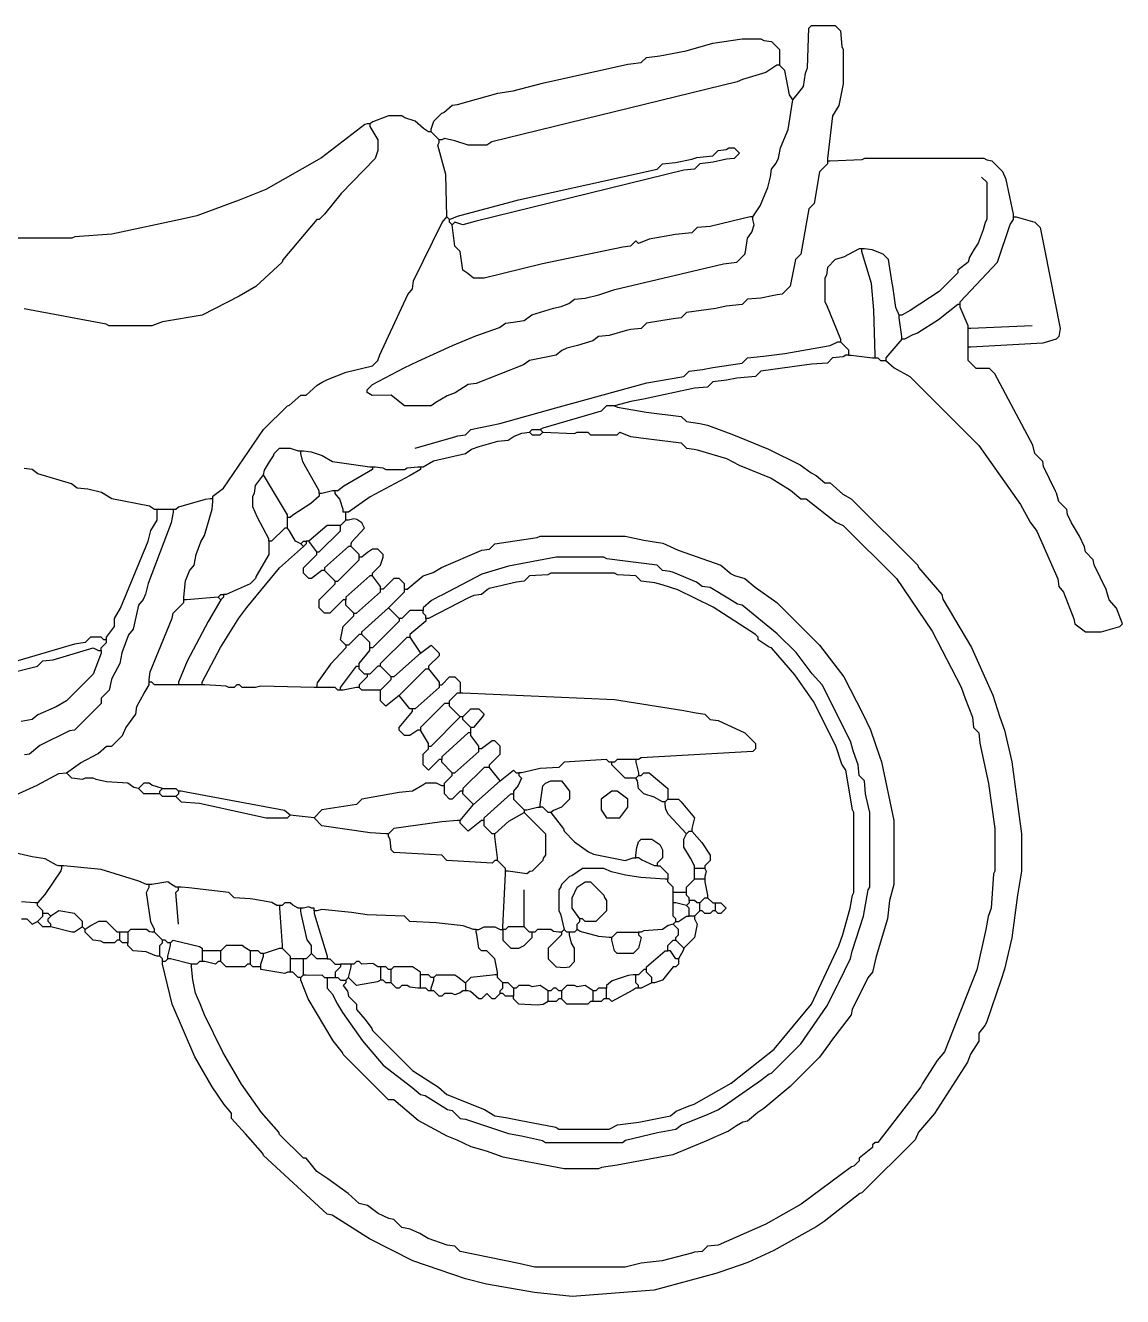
# Model space of a CAD drawing. Header units: millimetres. Extents: x 0.9 to 72.5, y 0.8 to 49.4.
# Drawn here: x 44.53 to 72.47, y 1.22 to 33.6 of the extents above; entities that cross this region are included whole.
import ezdxf

# ---------------------------------------------------------------- set-up
doc = ezdxf.new("R2010")
doc.units = ezdxf.units.MM
doc.layers.add('Default', color=3, linetype='Continuous')

msp = doc.modelspace()

# ---------------------------------------------------------------- linework, layer by layer
at = {"layer": 'Default'}
for points in [[(63.059733, 28.718933), (63.249387, 28.99664), (63.442227, 29.469976), (63.509961, 29.74091), (63.533867, 29.938133), (63.653703, 30.084021), (63.711015, 30.214277), (63.763118, 30.47479), (63.960587, 30.94736), (64.075733, 31.6992), (64.195569, 31.845087), (64.346667, 32.037867), (64.400853, 32.383307), (64.450507, 32.513977), (64.482133, 33.528), (64.549867, 33.595733), (65.159467, 33.595733), (65.294933, 33.460267), (65.323381, 33.057931), (65.362667, 32.986133), (65.362667, 32.1056), (65.24752, 31.55696), (65.091733, 31.2928), (64.956267, 30.209067), (64.956267, 30.141333), (64.956267, 30.0736), (64.753067, 29.8704), (64.6176, 29.0576), (64.482133, 28.922133), (64.278933, 27.770667), (64.143467, 27.6352), (64.008, 26.957867), (63.8048, 26.754667), (63.676107, 26.734347), (63.59639, 26.712985), (63.258357, 26.646659), (62.924267, 26.6192), (62.7888, 26.483733), (62.37719, 26.442051), (62.116677, 26.389949), (61.3664, 26.280533), (61.230933, 26.145067), (61.03371, 26.121161), (60.3504, 26.0096), (60.214933, 25.874133), (59.94921, 25.848082), (59.87029, 25.830306), (59.396923, 25.696985), (59.1312, 25.670933), (58.982187, 25.56256), (58.59531, 25.443827), (58.324376, 25.376094), (58.193354, 25.316636), (58.047467, 25.1968), (57.370133, 25.061333), (57.22112, 24.95296), (56.00949, 24.475639), (55.812267, 24.451733), (55.480373, 24.234987), (55.277173, 24.16048), (54.989046, 23.993231), (54.864, 23.909867), (54.186667, 23.909867), (54.11216, 23.964053), (53.848, 24.1808), (53.367093, 24.167253), (53.2384, 24.248533), (53.2384, 24.316267), (53.373867, 24.451733), (54.179893, 24.878453), (54.535754, 25.045703), (55.41264, 25.447413), (56.008693, 25.691253), (56.61152, 25.901227), (56.760533, 26.0096), (56.957757, 26.033506), (57.234667, 26.077333), (57.431093, 26.226347), (57.98571, 26.392094), (58.176957, 26.439906), (58.372587, 26.510827), (58.5216, 26.6192), (58.787323, 26.645251), (59.137973, 26.734347), (59.544373, 26.869813), (62.309456, 27.525785), (62.653333, 27.567467), (62.856533, 27.770667), (62.87008, 27.831627), (62.924267, 28.177067), (63.03264, 28.32608), (63.0936, 28.515733), (63.059733, 28.6512), (63.059733, 28.718933), (62.992, 28.718933), (62.782027, 28.67152), (61.971423, 28.475459), (61.637333, 28.448), (61.501867, 28.312533), (61.090256, 28.270851), (60.42271, 28.149607), (60.1472, 28.0416), (60.079467, 28.109333), (59.944, 27.973867), (59.746776, 27.949961), (57.70359, 27.525785), (56.218667, 27.161067), (55.947733, 27.161067), (55.801846, 27.280903), (55.6768, 27.364267), (55.663253, 27.425227), (55.609067, 27.8384), (55.4736, 27.973867), (55.405867, 28.515733), (55.338133, 28.583467), (55.338133, 28.6512), (55.53456, 28.739253), (56.901976, 29.101427), (57.093224, 29.149239), (60.621333, 29.938133), (60.7568, 30.0736), (61.09089, 30.101059), (61.50864, 30.188747), (61.63056, 30.229387), (62.043733, 30.2768), (62.1792, 30.412267), (62.376424, 30.436173), (62.450133, 30.48), (62.5856, 30.48), (62.721067, 30.344533), (62.5856, 30.209067), (62.388376, 30.185161), (62.048944, 30.115282), (61.705067, 30.0736), (61.5696, 29.938133), (61.303877, 29.912082), (56.010256, 28.609518), (55.6768, 28.515733), (55.4736, 28.583467), (55.405867, 28.515733)], [(54.864, 30.8864), (54.864, 30.954133), (54.931733, 31.157333), (55.134933, 31.360533), (55.190475, 31.376789), (55.405867, 31.563733), (55.53456, 31.584053), (56.561397, 31.873952), (56.959669, 31.930848), (57.702027, 32.12592), (59.87169, 32.607193), (59.94921, 32.621415), (60.214933, 32.647467), (60.3504, 32.782933), (60.694277, 32.824615), (61.361823, 32.945859), (62.037757, 33.145506), (62.7888, 33.257067), (63.262933, 33.257067), (63.336643, 33.213239), (63.533867, 33.189333), (63.737067, 32.986133), (63.737067, 32.647467), (63.737067, 32.579733), (63.669333, 32.579733), (63.386208, 32.392789), (62.794776, 32.217161), (62.660107, 32.159787), (56.415093, 30.629013), (56.2864, 30.547733), (55.812267, 30.547733), (55.467624, 30.659294), (55.202667, 30.717067), (55.134933, 30.6832), (55.0672, 30.6832)], [(64.075733, 31.6992), (63.994453, 31.827893), (63.872533, 32.444267), (63.737067, 32.579733)], [(49.309867, 21.5392), (49.309867, 21.606933), (49.5808, 21.810133), (50.5968, 23.300267), (51.2064, 23.909867), (51.260917, 23.926387), (51.545067, 24.1808), (51.680533, 24.1808), (51.964683, 24.435213), (52.093707, 24.50592), (52.229173, 24.573653), (52.70251, 24.766494), (53.373867, 24.925867), (53.509333, 25.061333), (53.556747, 25.203573), (54.270031, 26.744246), (54.389867, 26.890133), (54.413773, 27.087357), (55.150564, 28.573046), (55.2704, 28.718933), (55.238635, 29.800798), (55.033333, 30.547733), (55.0672, 30.615467), (55.0672, 30.6832), (54.864, 30.8864), (54.796267, 30.8864), (54.672992, 30.970389), (54.4576, 31.157333), (54.19344, 31.238613), (54.118933, 31.2928), (53.780267, 31.2928), (53.38064, 31.137013), (53.306133, 31.0896), (53.2384, 31.0896), (53.181087, 31.073969), (52.074741, 30.225323), (50.65776, 29.416587), (49.980427, 29.145653), (48.898256, 28.744985), (48.558027, 28.67152), (46.733902, 28.276269), (45.789831, 28.213331), (45.72, 28.177067), (44.162133, 28.177067)], [(53.306133, 31.0896), (53.306133, 31.021867), (53.509333, 30.6832), (53.509333, 30.412267), (53.4416, 30.209067), (52.577954, 29.312853), (52.154667, 28.786667), (52.0192, 28.6512), (51.951467, 28.6512), (51.087454, 27.621984), (51.070933, 27.567467), (50.404021, 26.942236), (49.980427, 26.70048), (49.038933, 26.2128), (48.026237, 26.047597), (47.752, 25.941867), (46.668267, 25.941867), (46.594557, 25.985694), (44.504447, 26.377444)], [(69.6976, 28.718933), (69.6976, 28.786667), (69.507947, 29.673973), (69.426667, 29.8704), (69.155733, 30.141333), (69.02704, 30.161653), (68.952533, 30.209067), (65.904533, 30.209067), (65.834409, 30.172411), (65.024, 30.141333), (64.956267, 30.141333)], [(68.8848, 29.734933), (69.020267, 29.599467), (69.020267, 28.6512), (68.976439, 28.57749), (68.928627, 28.386243), (68.801436, 28.052021), (68.697231, 27.895713), (68.573227, 27.689387), (68.546133, 27.567467), (68.2752, 27.364267), (68.2752, 27.296533), (67.801067, 26.8224), (67.066421, 26.332636), (66.8528, 26.2128), (66.785067, 26.2128)], [(55.338133, 28.6512), (55.2704, 28.718933)], [(68.342933, 26.483733), (68.342933, 26.551467), (69.2912, 27.567467), (69.61632, 28.522507), (69.6976, 28.6512), (69.6976, 28.718933), (69.765333, 28.718933), (70.239467, 28.583467), (70.374933, 28.448), (70.484349, 27.900923), (70.882933, 25.874133), (70.849067, 25.670933), (70.781333, 25.6032), (70.440569, 25.499202), (68.613867, 25.4), (68.546133, 25.4)], [(66.175467, 25.129067), (66.175467, 25.1968), (66.14358, 26.346495), (66.077555, 27.022582), (65.880627, 27.696957), (65.8368, 27.8384), (65.8368, 27.906133), (65.769067, 27.906133), (65.36944, 27.689387), (65.159467, 27.6352), (64.956267, 27.432), (64.932361, 27.234776), (64.888533, 27.161067), (64.888533, 26.551467), (64.932361, 26.477757), (65.294933, 25.6032), (65.294933, 25.535467)], [(66.8528, 25.6032), (66.8528, 25.670933), (66.785067, 26.145067), (66.785067, 26.2128), (66.697013, 26.409227), (66.620423, 26.954219), (66.610315, 27.029664), (66.514133, 27.6352), (66.378667, 27.770667), (66.101757, 27.882227), (65.904533, 27.906133), (65.8368, 27.906133)], [(65.498133, 25.1968), (65.565867, 25.1968), (66.107733, 25.129067), (66.175467, 25.129067), (66.2432, 25.129067), (66.310933, 25.061333), (66.378667, 25.061333), (66.4464, 25.061333), (66.661792, 24.874389), (67.056, 24.654933), (68.817067, 22.893867), (69.873707, 21.390187), (70.120256, 20.941792), (70.290944, 20.714208), (70.825161, 19.501224), (70.849067, 19.304), (70.968903, 19.158113), (71.235147, 18.484427), (71.255467, 18.355733), (71.5264, 18.152533), (71.9328, 18.152533), (72.406933, 18.288), (72.474667, 18.355733), (72.322944, 18.749941), (72.136, 18.965333), (72.05472, 19.229493), (71.74992, 19.85264), (71.7296, 19.981333), (71.5264, 20.184533), (71.50608, 20.313227), (71.377387, 20.58416), (71.174187, 20.922827), (71.072587, 21.139573), (71.052267, 21.268267), (70.849067, 21.471467), (70.79488, 21.68144), (70.767787, 21.735627), (70.462987, 22.358773), (70.442667, 22.487467), (70.239467, 22.690667), (70.18528, 22.90064), (69.223467, 24.722667), (69.088, 24.858133), (68.749333, 24.858133), (68.546133, 25.061333), (68.546133, 25.332267), (68.546133, 25.4), (68.546133, 25.467733), (68.546133, 25.8064), (68.546133, 25.874133), (68.546133, 25.941867), (68.342933, 26.416), (68.342933, 26.483733), (68.2752, 26.483733), (67.788875, 26.093589), (67.252427, 25.758987), (67.130507, 25.718347), (66.920533, 25.6032), (66.8528, 25.6032), (66.4464, 25.129067), (66.4464, 25.061333)], [(70.171733, 25.941867), (68.613867, 25.874133), (68.546133, 25.874133)], [(54.4576, 22.826133), (54.72176, 22.907413), (55.467624, 23.120973), (55.54731, 23.140894), (55.744533, 23.1648), (55.88, 23.300267), (56.61909, 23.459639), (58.040693, 23.85568), (60.35561, 24.493415), (61.298667, 24.654933), (61.434133, 24.7904), (61.77801, 24.832082), (62.038523, 24.884185), (62.7888, 24.9936), (62.924267, 25.129067), (63.334314, 25.167623), (63.87711, 25.237074), (65.030773, 25.447413), (65.2272, 25.535467), (65.294933, 25.535467), (65.498133, 25.332267), (65.498133, 25.264533), (65.498133, 25.1968), (65.4304, 25.1968), (65.357456, 25.155118), (65.091733, 25.129067), (64.956267, 24.9936), (64.553931, 24.965152), (63.262933, 24.7904), (63.127467, 24.654933), (62.648123, 24.613251), (62.38761, 24.561149), (62.043733, 24.519467), (61.908267, 24.384), (61.574177, 24.356541), (61.495093, 24.336587), (60.27809, 24.072793), (59.948577, 24.017874), (59.5376, 23.909867), (59.60991, 23.869593), (60.345823, 23.746941), (61.230933, 23.638933), (61.3664, 23.503467), (61.711043, 23.459639), (61.90229, 23.411827), (62.52464, 23.18512), (63.45936, 22.805813), (64.266741, 22.403477), (64.543093, 22.202987), (64.673141, 22.132544), (64.888533, 21.9456), (65.024, 21.9456), (65.352246, 21.659036), (65.565867, 21.5392), (67.2592, 19.845867), (67.275856, 19.792013), (67.8688, 19.1008), (67.895893, 18.97888), (68.627413, 17.752907), (69.16928, 16.533707), (69.345387, 15.978293), (69.466941, 15.641823), (69.653773, 14.839576), (69.9008, 13.0048), (69.9008, 12.056533), (69.795512, 11.443916), (69.653773, 10.357224), (69.468349, 9.55561), (69.37248, 9.272693), (69.267294, 8.946776), (69.00672, 8.202507), (68.96608, 8.121227), (68.817067, 7.9248), (68.817067, 7.7216), (68.60032, 7.389707), (68.525813, 7.186507), (67.681231, 5.882379), (67.275934, 5.404323), (67.191467, 5.215467), (65.8368, 3.8608), (65.779487, 3.845169), (64.875317, 3.132254), (64.674913, 2.995897), (63.594827, 2.390987), (62.93104, 2.086187), (62.24016, 1.84912), (62.11824, 1.80848), (60.549536, 1.383115), (58.453867, 1.2192), (57.502296, 1.32493), (56.280424, 1.533961), (55.73776, 1.673013), (54.403413, 2.126827), (53.295713, 2.693703), (52.34432, 3.29184), (52.2224, 3.318933), (50.5968, 4.809067), (50.580017, 4.862114), (50.13945, 5.365619), (49.784, 5.757333), (49.784, 5.8928), (49.597056, 6.108192), (49.294236, 6.559713), (48.851364, 7.325621), (48.273547, 8.663093), (48.022933, 9.685867), (48.022933, 9.7536), (48.022933, 9.821333), (47.9552, 9.889067), (47.887467, 9.889067), (47.826507, 9.902613), (47.611957, 9.997074), (47.277867, 10.024533), (47.1424, 10.16), (47.1424, 10.227733), (47.074667, 10.227733), (47.006933, 10.227733), (46.9392, 10.295467), (46.871467, 10.295467), (46.803733, 10.227733), (46.5328, 10.227733), (46.45909, 10.271561), (46.261867, 10.295467), (46.058667, 10.498667), (46.058667, 10.5664), (45.990933, 10.634133), (45.787733, 10.498667), (45.72, 10.498667), (45.178133, 10.634133), (45.1104, 10.634133), (44.974933, 10.634133), (44.839467, 10.7696), (44.974933, 10.905067), (44.974933, 10.9728), (44.974933, 11.040533), (44.839467, 11.176), (44.839467, 11.243733), (44.771733, 11.243733), (44.437643, 11.271193)], [(59.5376, 23.909867), (59.3344, 23.909867), (59.198933, 23.7744), (57.71401, 23.341949), (57.641067, 23.300267), (57.7088, 23.232533), (58.5216, 23.198667), (58.589333, 23.232533), (58.860267, 23.232533), (58.928, 23.1648), (59.605333, 23.1648), (59.673067, 23.232533), (59.947647, 23.126244), (60.414486, 23.067889), (61.230933, 22.9616), (61.3664, 22.826133), (61.563624, 22.802227), (61.64331, 22.782306), (62.389173, 22.568747), (62.714293, 22.399413), (63.523446, 22.065436), (64.014773, 21.755947), (64.278933, 21.5392), (64.4144, 21.5392), (65.171659, 20.945856), (65.362667, 20.861867), (66.717333, 19.5072), (67.62496, 18.16608), (68.363253, 16.736907), (68.464853, 16.452427), (68.655549, 15.979856), (68.6816, 15.714133), (68.817067, 15.578667), (68.843118, 15.312944), (69.064094, 14.285757), (69.223467, 13.140267), (69.223467, 12.056533), (69.187021, 11.986565), (69.124445, 11.110502), (69.047726, 10.90049), (68.992807, 10.570977), (68.76288, 9.543627), (68.366839, 8.528424), (67.936533, 7.450667), (67.749589, 7.235275), (67.38112, 6.64464), (67.34048, 6.56336), (66.2432, 5.147733), (66.175467, 5.147733), (66.107733, 5.08), (66.107733, 5.012267), (65.769067, 4.741333), (65.769067, 4.6736), (65.6336, 4.538133), (65.57264, 4.524587), (64.285707, 3.57632), (63.387979, 3.063631), (62.17399, 2.532185), (61.908267, 2.506133), (61.7728, 2.370667), (61.575576, 2.346761), (61.495093, 2.323253), (60.753496, 2.12947), (60.218237, 2.069997), (59.808533, 1.964267), (57.5056, 1.964267), (57.103777, 2.059459), (55.609067, 2.370667), (55.4736, 2.506133), (55.276376, 2.530039), (54.789493, 2.695787), (54.582646, 2.829169), (54.328907, 2.932853), (54.118933, 2.980267), (53.915733, 3.183467), (53.78704, 3.203787), (53.521525, 3.335189), (53.245173, 3.53568), (53.0352, 3.589867), (52.75105, 3.84428), (52.234592, 4.215723), (51.951467, 4.402667), (51.680533, 4.741333), (51.6128, 4.741333), (51.0032, 5.350933), (50.986417, 5.403981), (50.54585, 5.907486), (50.039303, 6.627446), (49.565169, 7.440246), (49.09312, 8.39216), (48.984747, 8.67664), (48.861785, 8.94601), (48.795459, 9.284043), (48.768, 9.618133), (48.768, 9.685867), (48.226133, 9.821333), (48.1584, 9.821333), (48.090667, 9.7536), (48.022933, 9.7536)], [(50.732267, 20.455467), (50.732267, 20.5232), (50.447787, 21.058293), (50.325867, 21.336), (50.325867, 21.606933), (50.369694, 21.680643), (50.3936, 21.877867), (50.5968, 22.1488), (50.623893, 22.27072), (50.747897, 22.477046), (50.852103, 22.633354), (50.867733, 22.690667), (51.0032, 22.826133), (51.274133, 22.826133), (51.477333, 22.7584), (51.545067, 22.7584), (51.6128, 22.7584), (51.810024, 22.734494), (52.093707, 22.643253), (52.357867, 22.487467), (53.306133, 22.352), (53.373867, 22.352), (53.4416, 22.352), (53.638824, 22.328094), (53.712533, 22.284267), (54.186667, 22.284267), (54.25961, 22.325949), (54.525333, 22.352), (54.593067, 22.352), (54.6608, 22.352), (54.92496, 22.507787), (55.744533, 22.690667), (55.893547, 22.79904), (56.089973, 22.873547), (56.562544, 23.003282), (56.828267, 23.029333), (56.97728, 23.137707), (57.17291, 23.208627), (57.370133, 23.232533), (57.437867, 23.300267), (57.641067, 23.300267)], [(57.370133, 23.232533), (57.437867, 23.1648), (57.641067, 23.1648), (57.7088, 23.232533)], [(52.0192, 21.674667), (52.0192, 21.7424), (51.899364, 21.956021), (51.599253, 22.480693), (51.545067, 22.690667), (51.545067, 22.7584)], [(53.373867, 22.352), (53.373867, 22.284267), (52.639221, 21.862236), (52.493333, 21.7424), (52.4256, 21.7424)], [(54.593067, 22.352), (54.593067, 22.284267), (54.328907, 22.135253), (53.316554, 21.591303), (52.764267, 21.200533), (52.696533, 21.200533)], [(46.600533, 17.949333), (46.600533, 18.017067), (46.803733, 18.288), (46.803733, 18.4912), (46.95952, 18.75536), (47.660361, 20.461443), (47.73168, 20.733173), (47.887467, 20.997333), (47.887467, 21.200533), (47.887467, 21.268267), (47.819733, 21.268267), (47.69104, 21.349547), (46.736, 21.5392), (46.47184, 21.694987), (46.12119, 21.784082), (45.855467, 21.810133), (45.706453, 21.918507), (44.853013, 22.175893), (44.704, 22.284267), (44.506776, 22.308173)], [(51.2064, 20.794133), (51.2064, 20.861867), (51.2064, 20.997333), (51.2064, 21.065067), (51.2064, 21.1328), (50.5968, 22.1488)], [(52.696533, 20.997333), (52.696533, 21.065067), (52.696533, 21.1328), (52.696533, 21.200533), (52.6288, 21.200533), (52.6288, 21.268267), (52.545436, 21.528779), (52.4256, 21.674667), (52.4256, 21.7424), (52.357867, 21.7424), (52.086933, 21.674667), (52.0192, 21.674667), (52.0192, 21.606933), (51.803808, 21.419989), (51.34864, 21.119253), (51.274133, 21.065067), (51.2064, 21.065067)], [(44.087627, 13.905653), (44.832693, 14.24432), (45.38731, 14.538761), (45.584533, 14.562667), (45.933621, 14.817969), (46.385141, 15.053056), (46.600533, 15.24), (46.736, 15.24), (47.006933, 15.510933), (47.090297, 15.703713), (47.3456, 16.0528), (47.369506, 16.250024), (47.562347, 16.587893), (47.684267, 16.797867), (47.684267, 16.8656), (47.684267, 16.933333), (47.708173, 17.130557), (48.273547, 18.497973), (48.293867, 18.626667), (48.5648, 18.8976), (48.5648, 18.965333), (48.5648, 19.033067), (48.612213, 19.44624), (48.715897, 19.699979), (48.835733, 19.845867), (48.883147, 20.123573), (48.998293, 20.44192), (49.091036, 20.601354), (49.285961, 21.274243), (49.309867, 21.471467), (49.309867, 21.5392), (49.242133, 21.5392), (49.11344, 21.51888), (48.436107, 21.322453), (48.3616, 21.268267), (48.293867, 21.268267), (48.293867, 21.200533), (48.250039, 20.923624), (47.663947, 19.378507), (47.592627, 19.106776), (47.533169, 18.975754), (47.413333, 18.829867), (47.277867, 18.220267), (47.158031, 18.074379), (46.986613, 17.61744), (46.9392, 17.339733), (46.749547, 16.994293), (46.722453, 16.940107), (46.668267, 16.6624), (46.465067, 16.4592), (46.465067, 16.323733), (45.787733, 15.6464), (45.65904, 15.62608), (44.900427, 15.253547), (44.636267, 15.0368), (44.507573, 15.01648)], [(48.293867, 21.268267), (48.226133, 21.268267), (47.9552, 21.268267), (47.887467, 21.268267)], [(49.038933, 16.797867), (49.038933, 16.8656), (49.49952, 17.752907), (49.971569, 18.501621), (50.174144, 18.774325), (51.0032, 19.778133), (51.6128, 20.32), (51.545067, 20.387733), (51.4096, 20.455467), (51.260587, 20.719627), (51.2064, 20.794133), (51.138667, 20.794133), (50.8, 20.455467), (50.732267, 20.455467), (50.732267, 20.387733), (50.732267, 20.1168), (50.409231, 19.564513), (50.3936, 19.5072), (50.258133, 19.371733), (49.648533, 19.1008), (49.5808, 19.1008), (49.5808, 19.033067), (49.513067, 18.965333), (49.187947, 18.416693), (48.652853, 17.400693), (48.429333, 16.8656), (48.429333, 16.797867)], [(51.951467, 20.184533), (52.0192, 20.184533), (52.561067, 20.7264), (52.561067, 20.794133), (52.561067, 20.861867), (52.493333, 20.861867), (52.2224, 20.861867), (51.748267, 20.455467)], [(52.832, 20.32), (52.832, 20.387733), (52.848656, 20.441587), (53.170667, 20.794133), (53.102933, 20.9296), (52.97424, 21.01088), (52.899733, 21.0312), (52.764267, 20.997333), (52.696533, 20.997333), (52.561067, 20.861867)], [(51.545067, 9.3472), (51.6128, 9.414933), (51.680533, 9.414933), (51.741493, 9.401387), (52.086933, 9.414933), (52.154667, 9.3472), (52.2224, 9.3472), (52.2224, 9.279467), (52.2224, 9.076267), (52.342236, 8.930379), (52.479787, 8.663093), (52.613169, 8.456246), (53.11975, 7.736548), (53.6448, 7.112), (54.377675, 6.553877), (54.593067, 6.366933), (54.714987, 6.33984), (54.921313, 6.215836), (55.283947, 5.987627), (55.405867, 5.960533), (55.609067, 5.757333), (55.73776, 5.737013), (56.833477, 5.376985), (57.17151, 5.310659), (57.702027, 5.195147), (57.776533, 5.147733), (59.7408, 5.147733), (59.815307, 5.20192), (60.62731, 5.394761), (61.095467, 5.4864), (61.24448, 5.594773), (61.440907, 5.66928), (61.921813, 5.865707), (62.168779, 5.976164), (62.325087, 6.080369), (63.250741, 6.721856), (63.478325, 6.892544), (63.533867, 6.9088), (64.278933, 7.653867), (64.940011, 8.614325), (65.213653, 9.150773), (65.240747, 9.20496), (65.541961, 9.82731), (65.589773, 10.018557), (65.876085, 10.909131), (65.996173, 11.576424), (66.04, 11.650133), (66.04, 13.546667), (65.944807, 13.94849), (65.931993, 14.025377), (65.904533, 14.359467), (65.769067, 14.494933), (65.743015, 14.760656), (65.620053, 15.09776), (65.541961, 15.36949), (64.8208, 16.797867), (64.566387, 17.082016), (64.159723, 17.622859), (63.681525, 18.101056), (62.7888, 18.829867), (62.66688, 18.85696), (62.460554, 18.980964), (61.970024, 19.280094), (61.7728, 19.304), (61.623787, 19.412373), (61.034507, 19.662987), (60.954024, 19.686494), (60.7568, 19.7104), (60.621333, 19.845867), (59.804886, 19.952156), (59.338047, 20.010511), (59.266667, 20.049067), (58.047467, 20.049067), (56.834243, 19.821961), (56.15691, 19.618761), (55.141707, 19.087253), (55.060427, 19.046613), (54.876192, 18.949077), (54.6608, 18.762133), (54.6608, 18.6944), (54.593067, 18.6944), (54.322133, 18.6944), (54.118933, 18.4912), (54.0512, 18.4912), (53.780267, 18.762133), (54.186667, 19.168533), (54.186667, 19.236267), (54.2544, 19.236267), (54.6608, 19.574933), (54.921313, 19.658297), (55.12816, 19.79168), (56.15691, 20.228361), (56.354133, 20.252267), (56.4896, 20.387733), (57.569269, 20.551648), (57.641067, 20.590933), (59.808533, 20.590933), (60.286731, 20.483915), (60.763573, 20.408053), (61.156427, 20.231947), (62.246933, 19.845867), (62.511093, 19.62912), (62.592373, 19.58848), (62.856533, 19.5072), (63.117046, 19.288369), (63.669333, 18.8976), (64.753067, 17.813867), (65.376213, 17.00784), (65.85712, 16.059573), (66.053547, 15.653173), (66.290613, 14.962293), (66.331253, 14.840373), (66.6496, 13.343467), (66.6496, 11.717867), (66.543311, 11.307819), (66.484956, 10.840981), (66.195787, 9.882293), (66.107733, 9.482667), (65.987897, 9.336779), (65.586187, 8.527627), (65.565867, 8.398933), (65.04052, 7.708384), (65.00748, 7.667083), (64.753067, 7.3152), (64.008, 6.570133), (63.341087, 6.012636), (63.184779, 5.908431), (62.924267, 5.6896), (62.802347, 5.662507), (62.642913, 5.569764), (62.439713, 5.434297), (62.050507, 5.26288), (61.918687, 5.199836), (61.021757, 4.832973), (59.601269, 4.566581), (59.202997, 4.509685), (59.1312, 4.4704), (58.250667, 4.4704), (56.958523, 4.715282), (56.69801, 4.767385), (56.279627, 4.924213), (55.885976, 5.036173), (55.530913, 5.199836), (55.277173, 5.30352), (54.53855, 5.70612), (53.915733, 6.231467), (53.780267, 6.231467), (52.6288, 7.382933), (52.61228, 7.43745), (52.374387, 7.734816), (51.73472, 8.79856), (51.545067, 9.279467), (51.545067, 9.3472), (51.477333, 9.3472), (51.341867, 9.482667), (51.274133, 9.482667), (51.2064, 9.482667), (51.138667, 9.4488), (50.529067, 9.5504), (50.529067, 9.618133), (50.461333, 9.618133), (50.325867, 9.618133), (50.258133, 9.685867), (50.1904, 9.685867), (50.122667, 9.618133), (49.648533, 9.618133), (49.513067, 9.7536), (49.445333, 9.7536), (49.3776, 9.685867), (49.106667, 9.7536), (49.038933, 9.7536), (48.9712, 9.7536), (48.903467, 9.685867), (48.835733, 9.685867), (48.768, 9.685867)], [(51.545067, 20.387733), (51.6128, 20.455467), (51.680533, 20.455467)], [(52.696533, 17.813867), (52.561067, 17.949333), (52.6288, 18.288), (52.899733, 18.558933), (52.899733, 18.626667), (52.696533, 18.829867), (52.696533, 18.8976), (52.696533, 18.965333), (52.6288, 18.965333), (52.290133, 18.626667), (52.154667, 18.626667), (52.0192, 18.762133), (52.0192, 18.965333), (52.4256, 19.371733), (52.4256, 19.439467), (52.154667, 19.7104), (52.086933, 19.7104), (51.816, 19.5072), (51.748267, 19.5072), (51.6128, 19.642667), (51.6128, 19.778133), (51.951467, 20.1168), (51.951467, 20.184533), (51.748267, 20.455467), (51.680533, 20.455467), (51.680533, 20.387733), (51.6128, 20.32)], [(52.4256, 19.439467), (52.493333, 19.439467), (53.0352, 19.981333), (53.0352, 20.049067), (53.0352, 20.1168), (52.832, 20.32), (52.764267, 20.32), (52.154667, 19.778133), (52.154667, 19.7104)], [(53.373867, 19.574933), (53.373867, 19.642667), (53.577067, 19.845867), (53.6448, 20.049067), (53.6448, 20.1168), (53.509333, 20.252267), (53.373867, 20.252267), (53.248821, 20.168903), (53.102933, 20.049067), (53.0352, 20.049067)], [(52.2224, 9.3472), (52.290133, 9.3472), (52.357867, 9.3472), (52.4256, 9.3472), (52.493333, 9.3472), (52.561067, 9.279467), (52.6288, 9.279467), (52.696533, 9.279467), (52.696533, 9.211733), (52.6288, 9.144), (52.737173, 8.994987), (52.764267, 8.873067), (52.967467, 8.669867), (52.967467, 8.5344), (53.186923, 8.275659), (53.357611, 8.048075), (53.373867, 7.992533), (54.389867, 6.976533), (55.055008, 6.553877), (55.2704, 6.366933), (56.22544, 5.980853), (56.4896, 5.825067), (56.765744, 5.783385), (57.105176, 5.713506), (58.04149, 5.530227), (58.1152, 5.4864), (59.402133, 5.4864), (59.608981, 5.592689), (60.153176, 5.665694), (60.96, 5.825067), (61.105887, 5.944903), (61.440907, 6.07568), (61.562827, 6.11632), (62.505675, 6.654123), (63.6016, 7.5184), (64.092254, 8.114784), (64.549867, 8.669867), (65.24752, 10.153227), (65.34912, 10.437707), (65.538407, 11.112843), (65.593326, 11.442357), (65.6336, 11.514667), (65.6336, 13.546667), (65.595044, 13.618047), (65.4304, 14.6304), (65.322027, 14.779413), (65.173013, 15.246773), (64.601344, 16.379275), (64.126683, 17.054114), (63.533867, 17.746133), (63.476554, 17.761764), (63.1952, 17.949333), (63.1952, 18.017067), (63.127467, 18.0848), (62.050507, 18.782453), (61.152779, 19.220636), (60.750824, 19.347827), (60.559576, 19.395639), (60.214933, 19.439467), (60.079467, 19.574933), (59.608981, 19.604111), (59.5376, 19.642667), (57.912, 19.642667), (57.840619, 19.604111), (57.370133, 19.574933), (57.234667, 19.439467), (57.037443, 19.415561), (56.34736, 19.249813), (56.296821, 19.220636), (56.150933, 19.1008), (55.95371, 19.076894), (55.81904, 19.01952), (54.796267, 18.4912), (54.728533, 18.4912), (54.728533, 18.423467), (54.322133, 18.0848), (54.322133, 18.017067), (54.593067, 17.610667), (54.864, 17.813867), (55.0672, 17.610667), (55.0672, 17.542933), (54.796267, 17.272), (54.796267, 17.204267), (55.0672, 16.8656), (55.0672, 16.797867), (55.134933, 16.797867), (55.338133, 17.001067), (55.4736, 17.001067), (55.609067, 16.8656), (55.609067, 16.6624), (55.609067, 16.594667), (55.6768, 16.594667), (59.535502, 16.427731), (61.303877, 16.146585), (61.56439, 16.094482), (61.840533, 16.0528), (61.976, 15.917333), (62.173224, 15.893427), (62.856533, 15.578667), (63.127467, 15.307733), (63.127467, 15.172267), (63.059733, 15.104533), (60.216802, 14.937302), (60.1472, 14.901333), (60.079467, 14.901333), (60.079467, 14.8336), (60.1472, 14.562667), (60.1472, 14.494933), (60.214933, 14.494933), (60.282667, 14.562667), (60.418133, 14.562667), (60.892267, 14.156267), (60.892267, 13.953067), (60.892267, 13.885333), (60.96, 13.885333), (61.1632, 13.885333), (61.230933, 13.8176), (61.5696, 13.4112), (61.501867, 13.140267), (61.501867, 13.072533), (61.75628, 12.788384), (61.976, 12.462933), (61.976, 12.327467), (61.840533, 12.192), (61.840533, 12.124267), (61.8744, 12.056533), (61.85408, 11.982027), (61.840533, 11.921067), (61.840533, 11.853333), (61.840533, 11.7856), (61.908267, 11.446933), (61.908267, 11.3792), (62.043733, 11.243733), (62.111467, 11.243733), (62.1792, 11.243733), (62.246933, 11.243733), (62.3824, 11.108267), (62.246933, 10.9728), (62.1792, 10.9728), (62.111467, 11.040533), (62.043733, 11.040533), (61.976, 10.9728), (61.840533, 10.9728), (61.7728, 11.040533), (61.705067, 11.040533), (61.5696, 10.905067), (61.5696, 10.837333), (61.637333, 10.701867), (61.5696, 10.3632), (61.298667, 10.092267), (61.28512, 10.031307), (61.1632, 9.821333), (61.1632, 9.7536), (61.1632, 9.685867), (61.095467, 9.618133), (61.027733, 9.618133), (60.7568, 9.279467), (60.5536, 9.211733), (60.485867, 9.211733), (60.214933, 9.076267), (60.1472, 9.076267), (60.079467, 9.076267), (60.00496, 9.02208), (59.469867, 8.7376), (59.402133, 8.805333), (59.3344, 8.805333), (59.266667, 8.805333), (59.198933, 8.7376), (59.063467, 8.7376), (58.995733, 8.7376), (58.928, 8.7376), (58.860267, 8.669867), (58.3184, 8.669867), (58.182933, 8.805333), (58.1152, 8.805333), (58.047467, 8.7376), (57.912, 8.7376), (57.844267, 8.7376), (57.715573, 8.65632), (57.569686, 8.640689), (57.0992, 8.669867), (56.963733, 8.805333), (56.963733, 8.873067), (56.896, 8.873067), (56.760533, 8.873067), (56.6928, 8.9408), (56.625067, 8.9408), (56.4896, 8.805333), (56.421867, 8.805333), (56.2864, 8.9408), (56.150933, 8.805333), (56.0832, 8.805333), (55.867808, 8.992277), (55.812267, 9.008533), (55.744533, 9.008533), (55.6768, 9.008533), (55.602293, 8.954347), (55.4736, 8.906933), (55.405867, 8.9408), (55.202667, 8.9408), (55.134933, 8.873067), (55.0672, 8.873067), (54.931733, 9.008533), (54.864, 9.008533), (54.796267, 9.008533), (54.728533, 9.076267), (54.6608, 9.076267), (54.593067, 9.076267), (54.525333, 9.076267), (54.32811, 9.100173), (54.2544, 9.144), (54.118933, 9.144), (54.0512, 9.076267), (53.983467, 9.076267), (53.848, 9.211733), (53.780267, 9.211733), (53.712533, 9.211733), (53.6448, 9.279467), (53.577067, 9.279467), (53.504757, 9.239193), (52.967467, 9.144), (52.764267, 9.3472), (52.832, 9.618133), (52.832, 9.685867), (52.764267, 9.685867), (52.6288, 9.685867), (52.561067, 9.685867), (52.561067, 9.618133), (52.4256, 9.482667), (52.4256, 9.414933), (52.4256, 9.3472)], [(52.899733, 18.626667), (52.967467, 18.626667), (53.577067, 19.168533), (53.577067, 19.236267), (53.577067, 19.304), (53.373867, 19.574933), (53.306133, 19.574933), (52.696533, 19.033067), (52.696533, 18.965333)], [(54.186667, 19.236267), (54.186667, 19.304), (54.186667, 19.371733), (54.0512, 19.5072), (53.915733, 19.5072), (53.6448, 19.236267), (53.577067, 19.236267)], [(49.445333, 19.033067), (48.632533, 18.965333), (48.5648, 18.965333)], [(49.513067, 18.965333), (49.445333, 19.033067), (49.513067, 19.1008), (49.5808, 19.1008)], [(53.102933, 18.0848), (53.102933, 18.152533), (53.780267, 18.762133)], [(54.0512, 18.4912), (54.0512, 18.423467), (53.373867, 17.746133), (53.306133, 17.746133)], [(54.728533, 18.4912), (54.728533, 18.558933), (54.6608, 18.626667), (54.6608, 18.6944)], [(43.816693, 17.021387), (44.839467, 17.272), (44.974933, 17.407467), (45.240656, 17.433518), (46.261867, 17.746133), (46.397333, 17.6784), (46.465067, 17.6784), (46.465067, 17.746133), (46.600533, 17.8816), (46.600533, 17.949333), (46.5328, 17.949333), (46.465067, 18.017067), (46.194133, 18.017067), (46.058667, 17.8816), (45.78096, 17.834187), (42.802256, 16.959385)], [(52.561067, 16.6624), (52.561067, 16.730133), (52.967467, 17.272), (53.0352, 17.272), (53.0352, 17.339733), (53.306133, 17.6784), (53.306133, 17.746133), (53.306133, 17.813867), (53.306133, 17.8816), (53.102933, 18.0848), (53.0352, 18.0848), (52.764267, 17.813867), (52.696533, 17.813867), (52.696533, 17.746133), (52.306867, 17.32539), (51.967097, 16.855179), (51.951467, 16.797867), (51.951467, 16.730133)], [(53.577067, 17.272), (53.577067, 17.339733), (54.2544, 18.017067), (54.322133, 18.017067)], [(46.465067, 17.6784), (46.465067, 17.610667), (46.261867, 17.0688), (45.584533, 16.391467), (45.320373, 16.242453), (44.849887, 16.037169), (44.704, 15.917333), (44.426293, 15.863147)], [(54.593067, 17.610667), (53.915733, 17.001067), (53.848, 17.001067)], [(53.577067, 16.6624), (53.848, 16.933333), (53.848, 17.001067), (53.577067, 17.272), (53.509333, 17.272), (53.306133, 17.0688), (53.2384, 17.0688), (53.2384, 17.001067), (53.0352, 16.797867), (53.0352, 16.730133)], [(53.2384, 17.0688), (53.170667, 17.0688), (53.0352, 17.204267), (53.0352, 17.272)], [(55.202667, 14.224), (55.202667, 14.291733), (55.405867, 14.494933), (55.405867, 14.562667), (55.134933, 14.8336), (55.134933, 14.901333), (55.0672, 14.901333), (54.796267, 14.6304), (54.6608, 14.765867), (54.6608, 15.0368), (54.796267, 15.172267), (54.796267, 15.24), (54.796267, 15.307733), (54.593067, 15.6464), (54.525333, 15.6464), (54.450827, 15.592213), (54.322133, 15.510933), (54.186667, 15.510933), (54.0512, 15.6464), (54.0512, 15.714133), (54.389867, 16.120533), (54.389867, 16.188267), (54.322133, 16.188267), (54.0512, 16.526933), (54.728533, 17.204267), (54.796267, 17.204267)], [(54.0512, 16.526933), (53.712533, 16.256), (53.577067, 16.391467), (53.577067, 16.594667), (53.577067, 16.6624), (53.509333, 16.6624), (53.102933, 16.6624), (53.0352, 16.730133), (52.967467, 16.730133), (52.6288, 16.6624), (52.561067, 16.6624), (52.493333, 16.6624), (52.4256, 16.730133), (52.0192, 16.730133), (51.951467, 16.730133), (51.883733, 16.730133), (50.530599, 16.762314), (50.3936, 16.730133), (50.054933, 16.730133), (49.9872, 16.797867), (49.919467, 16.797867), (49.851733, 16.730133), (49.716267, 16.730133), (49.645229, 16.76813), (49.106667, 16.797867), (49.038933, 16.797867), (48.9712, 16.797867), (48.497067, 16.797867), (48.429333, 16.797867), (48.3616, 16.797867), (47.819733, 16.797867), (47.752, 16.8656), (47.684267, 16.8656)], [(55.0672, 16.797867), (55.0672, 16.730133), (54.4576, 16.188267), (54.389867, 16.188267)], [(55.338133, 16.323733), (55.338133, 16.391467), (55.541333, 16.594667), (55.609067, 16.594667)], [(54.796267, 15.24), (54.864, 15.24), (55.609067, 15.985067), (55.338133, 16.256), (55.338133, 16.323733), (55.2704, 16.323733), (55.202667, 16.323733), (54.593067, 15.714133), (54.593067, 15.6464)], [(55.88, 15.578667), (55.88, 15.6464), (55.88, 15.714133), (55.6768, 15.917333), (55.6768, 15.985067), (55.88, 16.188267), (56.0832, 16.188267), (56.218667, 16.0528), (56.16448, 15.978293), (55.947733, 15.714133), (55.88, 15.714133)], [(55.6768, 15.985067), (55.609067, 15.985067)], [(55.405867, 14.562667), (55.4736, 14.562667), (56.0832, 15.104533), (56.0832, 15.172267), (56.0832, 15.24), (55.88, 15.510933), (55.88, 15.578667), (55.812267, 15.578667), (55.134933, 14.969067), (55.134933, 14.901333)], [(56.354133, 14.698133), (56.354133, 14.765867), (56.625067, 15.0368), (56.625067, 15.24), (56.4896, 15.375467), (56.421867, 15.375467), (56.150933, 15.172267), (56.0832, 15.172267)], [(61.3664, 11.514667), (61.3664, 11.5824), (61.3664, 11.650133), (61.5696, 11.853333), (61.5696, 11.921067), (61.5696, 12.056533), (61.5696, 12.124267), (61.5696, 12.192), (61.474773, 12.381653), (61.298667, 12.666133), (61.298667, 12.869333), (61.3664, 13.0048), (60.90905, 13.493619), (60.844853, 13.621173), (60.824533, 13.749867), (60.824533, 13.8176), (60.7568, 13.8176), (60.543179, 13.937436), (60.282667, 14.0208), (60.1472, 14.156267), (60.123294, 14.35349), (60.079467, 14.4272), (59.808533, 14.4272), (59.469867, 14.765867), (59.469867, 14.8336), (59.402133, 14.8336), (59.3344, 14.901333), (58.250667, 14.8336), (58.1152, 14.698133), (57.644714, 14.668956), (57.166933, 14.562667), (57.0992, 14.562667), (57.0992, 14.494933), (57.166933, 14.4272), (57.083569, 14.234421), (56.963733, 14.088533), (56.963733, 14.0208), (56.963733, 13.953067), (56.963733, 13.885333), (57.234667, 13.6144), (57.3024, 13.6144), (57.573333, 13.682133), (57.641067, 13.682133), (57.641067, 13.749867), (57.7088, 14.224), (57.776533, 14.291733), (57.912, 14.359467), (58.182933, 14.359467), (58.386133, 14.088533), (58.386133, 13.885333), (58.182933, 13.682133), (57.986507, 13.600853), (57.912, 13.546667), (58.235036, 13.129846), (58.250667, 13.072533), (58.5216, 12.8016), (58.873483, 12.547187), (59.000944, 12.488985), (59.338977, 12.422659), (59.808533, 12.327467), (60.011733, 12.3952), (60.079467, 12.3952), (60.079467, 12.462933), (60.103373, 12.660157), (60.1472, 12.8016), (60.214933, 12.869333), (60.485867, 12.869333), (60.689067, 12.733867), (60.7568, 12.5984), (60.7568, 12.3952), (60.621333, 12.259733), (60.621333, 12.192), (60.689067, 12.192), (60.892267, 11.9888), (60.892267, 11.921067), (60.892267, 11.853333)], [(60.079467, 14.901333), (60.011733, 14.901333), (59.605333, 14.901333), (59.5376, 14.8336), (59.469867, 14.8336)], [(55.947733, 13.749867), (56.625067, 14.359467), (56.354133, 14.698133), (56.2864, 14.698133), (56.218667, 14.698133), (55.6768, 14.156267), (55.6768, 14.088533)], [(56.625067, 14.359467), (56.963733, 14.6304), (57.031467, 14.562667), (57.0992, 14.562667)], [(48.3616, 13.953067), (48.022933, 13.953067), (47.9552, 14.0208), (47.887467, 14.0208), (47.5488, 14.0208), (47.413333, 14.156267), (47.291413, 14.18336), (47.1424, 14.291733), (46.595323, 14.333415), (46.33481, 14.385518), (46.261867, 14.4272), (46.058667, 14.4272), (45.990933, 14.393333), (45.72, 14.4272), (45.584533, 14.562667)], [(48.022933, 14.156267), (47.757976, 14.247906), (47.684267, 14.291733), (47.5488, 14.291733), (47.413333, 14.156267)], [(55.609067, 13.343467), (55.947733, 13.749867), (55.6768, 14.0208), (55.6768, 14.088533), (55.609067, 14.088533), (55.405867, 13.885333), (55.338133, 13.885333), (55.202667, 14.0208), (55.202667, 14.156267), (55.202667, 14.224), (55.134933, 14.224), (54.999467, 14.291733), (54.728533, 14.291733), (54.654027, 14.24432), (54.389867, 14.088533), (54.055777, 14.061074), (53.102933, 13.885333), (52.967467, 13.749867), (52.086933, 13.6144), (51.883733, 13.4112)], [(60.079467, 14.4272), (60.1472, 14.494933)], [(47.9552, 14.0208), (47.9552, 14.088533), (48.022933, 14.156267), (48.3616, 14.156267), (48.429333, 14.088533)], [(56.015467, 10.5664), (56.0832, 10.5664), (56.218667, 10.634133), (56.4896, 10.634133), (56.625067, 10.5664), (56.6928, 10.5664), (56.6928, 10.498667), (56.6928, 10.295467), (56.896, 10.092267), (57.0992, 10.092267), (57.234667, 10.16), (57.437867, 10.3632), (57.437867, 10.430933), (57.437867, 10.498667), (57.370133, 10.498667), (57.234667, 10.634133), (57.166933, 10.634133), (56.828267, 10.634133), (56.760533, 10.5664), (56.6928, 10.5664), (56.6928, 10.634133), (56.760533, 11.9888), (56.760533, 12.056533), (56.760533, 12.124267), (56.557333, 12.327467), (56.4896, 12.327467), (56.421867, 12.259733), (55.2704, 12.327467), (55.134933, 12.462933), (54.528351, 12.493112), (53.915733, 12.530667), (53.848, 12.5984), (53.821949, 12.864123), (53.780267, 12.937067), (53.780267, 13.0048), (53.712533, 13.0048), (53.310197, 13.033248), (52.086933, 13.208), (51.883733, 13.4112), (51.274133, 13.478933), (51.128246, 13.598769), (48.62576, 14.068213), (48.497067, 14.088533), (48.429333, 14.088533), (48.429333, 14.0208), (48.3616, 13.953067), (48.497067, 13.8176), (48.967553, 13.788423), (50.664533, 13.4112), (51.2064, 13.4112), (51.274133, 13.478933)], [(56.218667, 13.343467), (56.218667, 13.4112), (56.896, 14.0208), (56.963733, 14.0208)], [(57.234667, 13.6144), (57.234667, 13.546667), (57.776533, 13.0048), (57.776533, 12.462933), (57.722347, 12.388427), (57.7088, 12.327467), (57.437867, 12.056533), (57.376907, 12.042987), (57.3024, 11.9888), (56.828267, 12.056533), (56.760533, 12.056533)], [(57.912, 13.546667), (57.844267, 13.546667), (57.7088, 13.682133), (57.641067, 13.682133)], [(60.824533, 13.8176), (60.892267, 13.885333)], [(56.557333, 12.327467), (56.557333, 12.3952), (56.4896, 12.937067), (56.4896, 13.0048), (56.421867, 13.0048), (56.218667, 13.208), (56.218667, 13.275733), (56.218667, 13.343467), (56.150933, 13.343467), (55.812267, 13.072533), (55.609067, 13.275733), (55.609067, 13.343467), (55.541333, 13.343467), (55.138997, 13.315019), (53.915733, 13.140267), (53.780267, 13.0048)], [(56.4896, 13.0048), (56.842146, 13.326811), (57.234667, 13.546667)], [(61.3664, 13.0048), (61.434133, 13.072533), (61.501867, 13.072533)], [(45.449067, 12.192), (45.381333, 12.192), (45.324021, 12.207631), (45.03809, 12.367741), (44.708577, 12.422659), (43.219077, 12.759918), (43.13936, 12.78128), (42.881973, 12.88288), (42.807467, 12.937067), (42.739733, 12.937067), (42.672, 12.937067), (42.2656, 12.733867), (42.197867, 12.733867)], [(60.621333, 12.192), (60.5536, 12.192), (60.221707, 12.341013), (60.1472, 12.3952), (60.079467, 12.3952)], [(47.819733, 10.498667), (47.819733, 10.5664), (47.73168, 10.762827), (47.616533, 11.514667), (47.684267, 11.650133), (47.684267, 11.717867), (47.616533, 11.717867), (47.420107, 11.799147), (46.461763, 12.09453), (45.5168, 12.192), (45.449067, 12.192), (45.449067, 12.124267), (45.433436, 12.066954), (45.026411, 11.459125), (44.839467, 11.243733)], [(60.3504, 9.5504), (60.3504, 9.618133), (60.824533, 10.024533), (60.892267, 10.024533), (60.892267, 10.092267), (60.892267, 10.16), (61.027733, 10.295467), (61.095467, 10.295467), (61.095467, 10.3632), (61.1632, 10.430933), (61.1632, 10.5664), (61.027733, 10.701867), (61.095467, 10.7696), (61.095467, 10.837333), (61.027733, 10.905067), (61.027733, 11.176), (61.027733, 11.243733), (61.027733, 11.311467), (61.027733, 11.446933), (61.027733, 11.514667), (61.027733, 11.5824), (61.027733, 11.650133), (60.892267, 11.7856), (60.892267, 11.853333), (60.824533, 11.853333), (60.210869, 11.892619), (59.812597, 11.949515), (59.463093, 12.036213), (59.266667, 12.124267), (58.7248, 12.124267), (58.447093, 11.934613), (58.386133, 11.921067), (58.182933, 11.717867), (58.169387, 11.656907), (58.1152, 11.5824), (58.1152, 11.040533), (58.162613, 10.966027), (58.250667, 10.5664), (58.182933, 10.498667), (58.182933, 10.430933), (57.844267, 10.092267), (57.844267, 9.821333), (58.047467, 9.618133), (58.25744, 9.597813), (58.386133, 9.618133), (58.5216, 9.7536), (58.5216, 10.092267), (58.44032, 10.22096), (58.386133, 10.430933), (58.386133, 10.498667), (58.3184, 10.498667), (58.250667, 10.5664)], [(61.840533, 12.124267), (61.7728, 12.124267), (61.637333, 12.124267), (61.5696, 12.124267)], [(48.429333, 10.701867), (48.3616, 11.514667), (48.429333, 11.5824), (48.429333, 11.650133), (48.3616, 11.650133), (48.232907, 11.731413), (48.1584, 11.7856), (47.752, 11.717867), (47.684267, 11.717867)], [(59.469867, 10.3632), (59.605333, 10.498667), (60.079467, 10.498667), (60.1472, 10.498667), (60.1472, 10.430933), (60.214933, 10.3632), (60.1472, 10.092267), (60.011733, 9.9568), (59.605333, 9.9568), (59.5376, 10.024533), (59.469867, 10.295467), (59.469867, 10.3632), (59.402133, 10.3632), (59.13641, 10.389251), (58.66384, 10.518987), (58.589333, 10.5664), (58.589333, 10.701867), (58.657067, 10.7696), (58.657067, 10.837333), (58.453867, 11.108267), (58.453867, 11.3792), (58.589333, 11.650133), (58.792533, 11.7856), (58.928, 11.7856), (59.266667, 11.446933), (59.280213, 11.385973), (59.3344, 11.311467), (59.3344, 11.040533), (59.063467, 10.7696), (58.792533, 10.7696), (58.7248, 10.837333), (58.657067, 10.837333)], [(61.840533, 11.853333), (61.7728, 11.853333), (61.637333, 11.853333), (61.5696, 11.853333)], [(51.0032, 11.176), (50.935467, 11.176), (50.806773, 11.25728), (50.329931, 11.339915), (50.254069, 11.350752), (49.851733, 11.3792), (49.716267, 11.514667), (48.69429, 11.626227), (48.497067, 11.650133), (48.429333, 11.650133)], [(57.234667, 10.634133), (57.234667, 10.701867), (57.234667, 11.5824)], [(61.434133, 11.311467), (61.434133, 11.3792), (61.3664, 11.446933), (61.3664, 11.514667), (61.298667, 11.514667), (61.095467, 11.514667), (61.027733, 11.514667)], [(61.705067, 11.243733), (61.840533, 11.3792), (61.908267, 11.3792)], [(45.990933, 10.634133), (45.990933, 10.7696), (45.787733, 10.9728), (45.381333, 11.040533), (45.178133, 10.905067), (45.1104, 10.9728), (45.042667, 10.9728), (44.974933, 10.9728)], [(52.2224, 9.821333), (52.154667, 9.821333), (51.951467, 9.821333), (51.816, 9.9568), (51.816, 10.16), (51.707627, 10.309013), (51.558613, 10.979573), (51.545067, 11.040533), (51.545067, 11.108267), (51.477333, 11.108267), (51.34864, 11.189547), (51.274133, 11.243733), (51.138667, 11.243733), (51.070933, 11.176), (51.0032, 11.176), (51.0032, 11.108267), (51.070933, 10.16), (51.070933, 10.092267), (51.274133, 9.889067), (51.274133, 9.821333)], [(51.883733, 11.040533), (51.883733, 11.108267), (51.816, 11.108267), (51.748267, 11.142133), (51.6128, 11.108267), (51.545067, 11.108267)], [(56.557333, 9.414933), (56.557333, 9.482667), (56.4896, 9.821333), (56.2864, 10.024533), (56.150933, 10.024533), (56.0832, 10.092267), (56.029013, 10.437707), (56.015467, 10.498667), (56.015467, 10.5664), (55.947733, 10.5664), (55.682776, 10.658039), (54.996691, 10.739064), (54.322133, 10.7696), (54.186667, 10.905067), (53.234336, 10.944352), (52.836064, 11.001248), (52.086933, 11.0744), (51.951467, 11.040533), (51.883733, 11.040533), (51.883733, 10.9728), (52.2224, 9.889067), (52.2224, 9.821333), (52.290133, 9.821333), (52.4256, 9.685867), (52.493333, 9.685867), (52.561067, 9.685867)], [(61.095467, 10.7696), (61.1632, 10.7696), (61.3664, 10.905067), (61.434133, 10.905067), (61.434133, 10.9728), (61.434133, 11.108267), (61.3664, 11.176), (61.095467, 11.243733), (61.027733, 11.243733)], [(61.705067, 11.040533), (61.705067, 11.108267), (61.705067, 11.176), (61.705067, 11.243733), (61.637333, 11.243733), (61.5696, 11.311467), (61.501867, 11.311467), (61.434133, 11.311467), (61.434133, 11.243733), (61.3664, 11.176)], [(62.111467, 11.040533), (62.111467, 11.108267), (62.111467, 11.176), (62.111467, 11.243733)], [(44.433067, 10.837333), (44.568533, 10.837333), (44.704, 10.701867), (44.839467, 10.7696)], [(45.178133, 10.634133), (45.178133, 10.701867), (45.1104, 10.7696), (45.1104, 10.837333), (45.178133, 10.905067)], [(46.9392, 10.295467), (46.9392, 10.3632), (46.9392, 10.430933), (46.9392, 10.498667), (46.871467, 10.498667), (46.600533, 10.7696), (46.397333, 10.7696), (46.20768, 10.674773), (46.058667, 10.5664)], [(61.027733, 10.701867), (60.905813, 10.674773), (60.7568, 10.5664), (60.286314, 10.537223), (60.214933, 10.498667), (60.1472, 10.498667)], [(61.5696, 10.905067), (61.501867, 10.905067), (61.434133, 10.905067)], [(47.1424, 10.498667), (47.074667, 10.498667), (47.006933, 10.498667), (46.9392, 10.498667)], [(47.9552, 9.889067), (47.9552, 9.9568), (47.9552, 10.16), (48.022933, 10.227733), (48.022933, 10.295467), (47.819733, 10.498667), (47.752, 10.498667), (47.69104, 10.512213), (47.616533, 10.5664), (47.210133, 10.5664), (47.1424, 10.498667), (47.1424, 10.430933), (47.1424, 10.295467), (47.1424, 10.227733)], [(58.182933, 10.498667), (58.1152, 10.498667), (57.986507, 10.518987), (57.912, 10.5664), (57.573333, 10.5664), (57.5056, 10.498667), (57.437867, 10.498667)], [(58.589333, 10.5664), (58.5216, 10.498667), (58.453867, 10.498667), (58.386133, 10.498667)], [(48.226133, 10.227733), (48.1584, 10.227733), (48.090667, 10.295467), (48.022933, 10.295467)], [(48.1584, 9.821333), (48.1584, 9.889067), (48.226133, 10.16), (48.226133, 10.227733), (48.293867, 10.295467), (48.96599, 10.133949), (49.038933, 10.092267), (49.038933, 10.024533)], [(50.258133, 10.024533), (50.12944, 10.105813), (50.054933, 10.16), (49.648533, 10.16), (49.513067, 10.024533)], [(50.5968, 9.9568), (51.0032, 10.092267), (51.070933, 10.092267)], [(61.298667, 10.092267), (61.095467, 10.295467)], [(49.513067, 9.7536), (49.513067, 9.821333), (49.513067, 9.9568), (49.513067, 10.024533), (49.445333, 10.024533), (49.106667, 10.024533), (49.038933, 10.024533), (49.038933, 9.9568), (49.038933, 9.821333), (49.038933, 9.7536)], [(50.529067, 9.618133), (50.529067, 9.685867), (50.5968, 9.889067), (50.5968, 9.9568), (50.529067, 9.9568), (50.461333, 10.024533), (50.325867, 10.024533), (50.258133, 10.024533), (50.258133, 9.9568), (50.258133, 9.7536), (50.258133, 9.685867)], [(51.6128, 9.414933), (51.6128, 9.482667), (51.6128, 9.7536), (51.6128, 9.821333), (51.545067, 9.821333), (51.341867, 9.821333), (51.274133, 9.821333), (51.274133, 9.7536), (51.274133, 9.5504), (51.274133, 9.482667)], [(51.816, 9.9568), (51.680533, 9.821333), (51.6128, 9.821333)], [(53.577067, 9.618133), (53.509333, 9.618133), (53.38064, 9.699413), (53.102933, 9.685867), (53.0352, 9.7536), (52.967467, 9.7536), (52.899733, 9.685867), (52.832, 9.685867)], [(61.1632, 9.821333), (61.095467, 9.821333), (60.96, 10.024533), (60.892267, 10.024533)], [(54.593067, 9.076267), (54.593067, 9.144), (54.593067, 9.3472), (54.593067, 9.414933), (54.593067, 9.482667), (54.464373, 9.563947), (54.389867, 9.618133), (53.915733, 9.618133), (53.848, 9.5504), (53.780267, 9.5504), (53.712533, 9.618133), (53.6448, 9.618133), (53.577067, 9.618133), (53.577067, 9.5504), (53.577067, 9.3472), (53.577067, 9.279467)], [(53.848, 9.211733), (53.848, 9.279467), (53.848, 9.482667), (53.848, 9.5504)], [(54.931733, 9.3472), (54.864, 9.3472), (54.796267, 9.414933), (54.6608, 9.414933), (54.593067, 9.414933)], [(54.864, 9.008533), (54.864, 9.076267), (54.931733, 9.279467), (54.931733, 9.3472), (54.999467, 9.414933), (55.4736, 9.414933), (55.548107, 9.360747), (55.744533, 9.211733)], [(56.625067, 8.9408), (56.625067, 9.008533), (56.6928, 9.076267), (56.6928, 9.144), (56.6928, 9.211733), (56.557333, 9.3472), (56.557333, 9.414933), (56.4896, 9.414933), (56.42864, 9.401387), (55.88, 9.3472), (55.744533, 9.211733), (55.744533, 9.076267), (55.744533, 9.008533)], [(60.1472, 9.076267), (60.1472, 9.144), (60.079467, 9.211733), (60.079467, 9.3472), (60.079467, 9.414933), (60.011733, 9.414933), (59.88304, 9.394613), (59.480287, 9.263836), (59.3344, 9.144), (59.3344, 9.076267)], [(60.485867, 9.211733), (60.485867, 9.279467), (60.485867, 9.3472), (60.3504, 9.482667), (60.3504, 9.5504), (60.282667, 9.5504), (60.1472, 9.414933), (60.079467, 9.414933)], [(52.696533, 9.279467), (52.764267, 9.3472)], [(56.963733, 9.076267), (56.828267, 9.211733), (56.760533, 9.211733), (56.6928, 9.211733)], [(57.844267, 8.7376), (57.844267, 8.805333), (57.844267, 8.9408), (57.844267, 9.008533), (57.641067, 9.144), (57.437867, 9.110133), (57.370133, 9.144), (57.0992, 9.144), (57.031467, 9.076267), (56.963733, 9.076267), (56.963733, 9.008533), (56.963733, 8.9408), (56.963733, 8.873067)], [(58.182933, 9.008533), (58.1152, 9.008533), (58.047467, 9.076267), (57.979733, 9.076267), (57.912, 9.008533), (57.844267, 9.008533)], [(58.995733, 8.7376), (58.995733, 8.805333), (58.995733, 8.9408), (58.995733, 9.008533), (58.792533, 9.144), (58.589333, 9.110133), (58.5216, 9.144), (58.3184, 9.144), (58.182933, 9.008533), (58.182933, 8.9408), (58.182933, 8.873067), (58.182933, 8.805333)], [(59.3344, 8.805333), (59.3344, 8.873067), (59.3344, 9.008533), (59.3344, 9.076267), (59.266667, 9.076267), (59.1312, 9.076267), (59.063467, 9.008533), (58.995733, 9.008533)]]:
    msp.add_lwpolyline(points, dxfattribs=at)
msp.add_lwpolyline([(59.673067, 13.4112), (59.876267, 13.682133), (59.876267, 13.885333), (59.605333, 14.088533), (59.469867, 14.088533), (59.198933, 13.885333), (59.198933, 13.6144), (59.3344, 13.4112)], close=True, dxfattribs=at)

doc.saveas('drawing.dxf')
